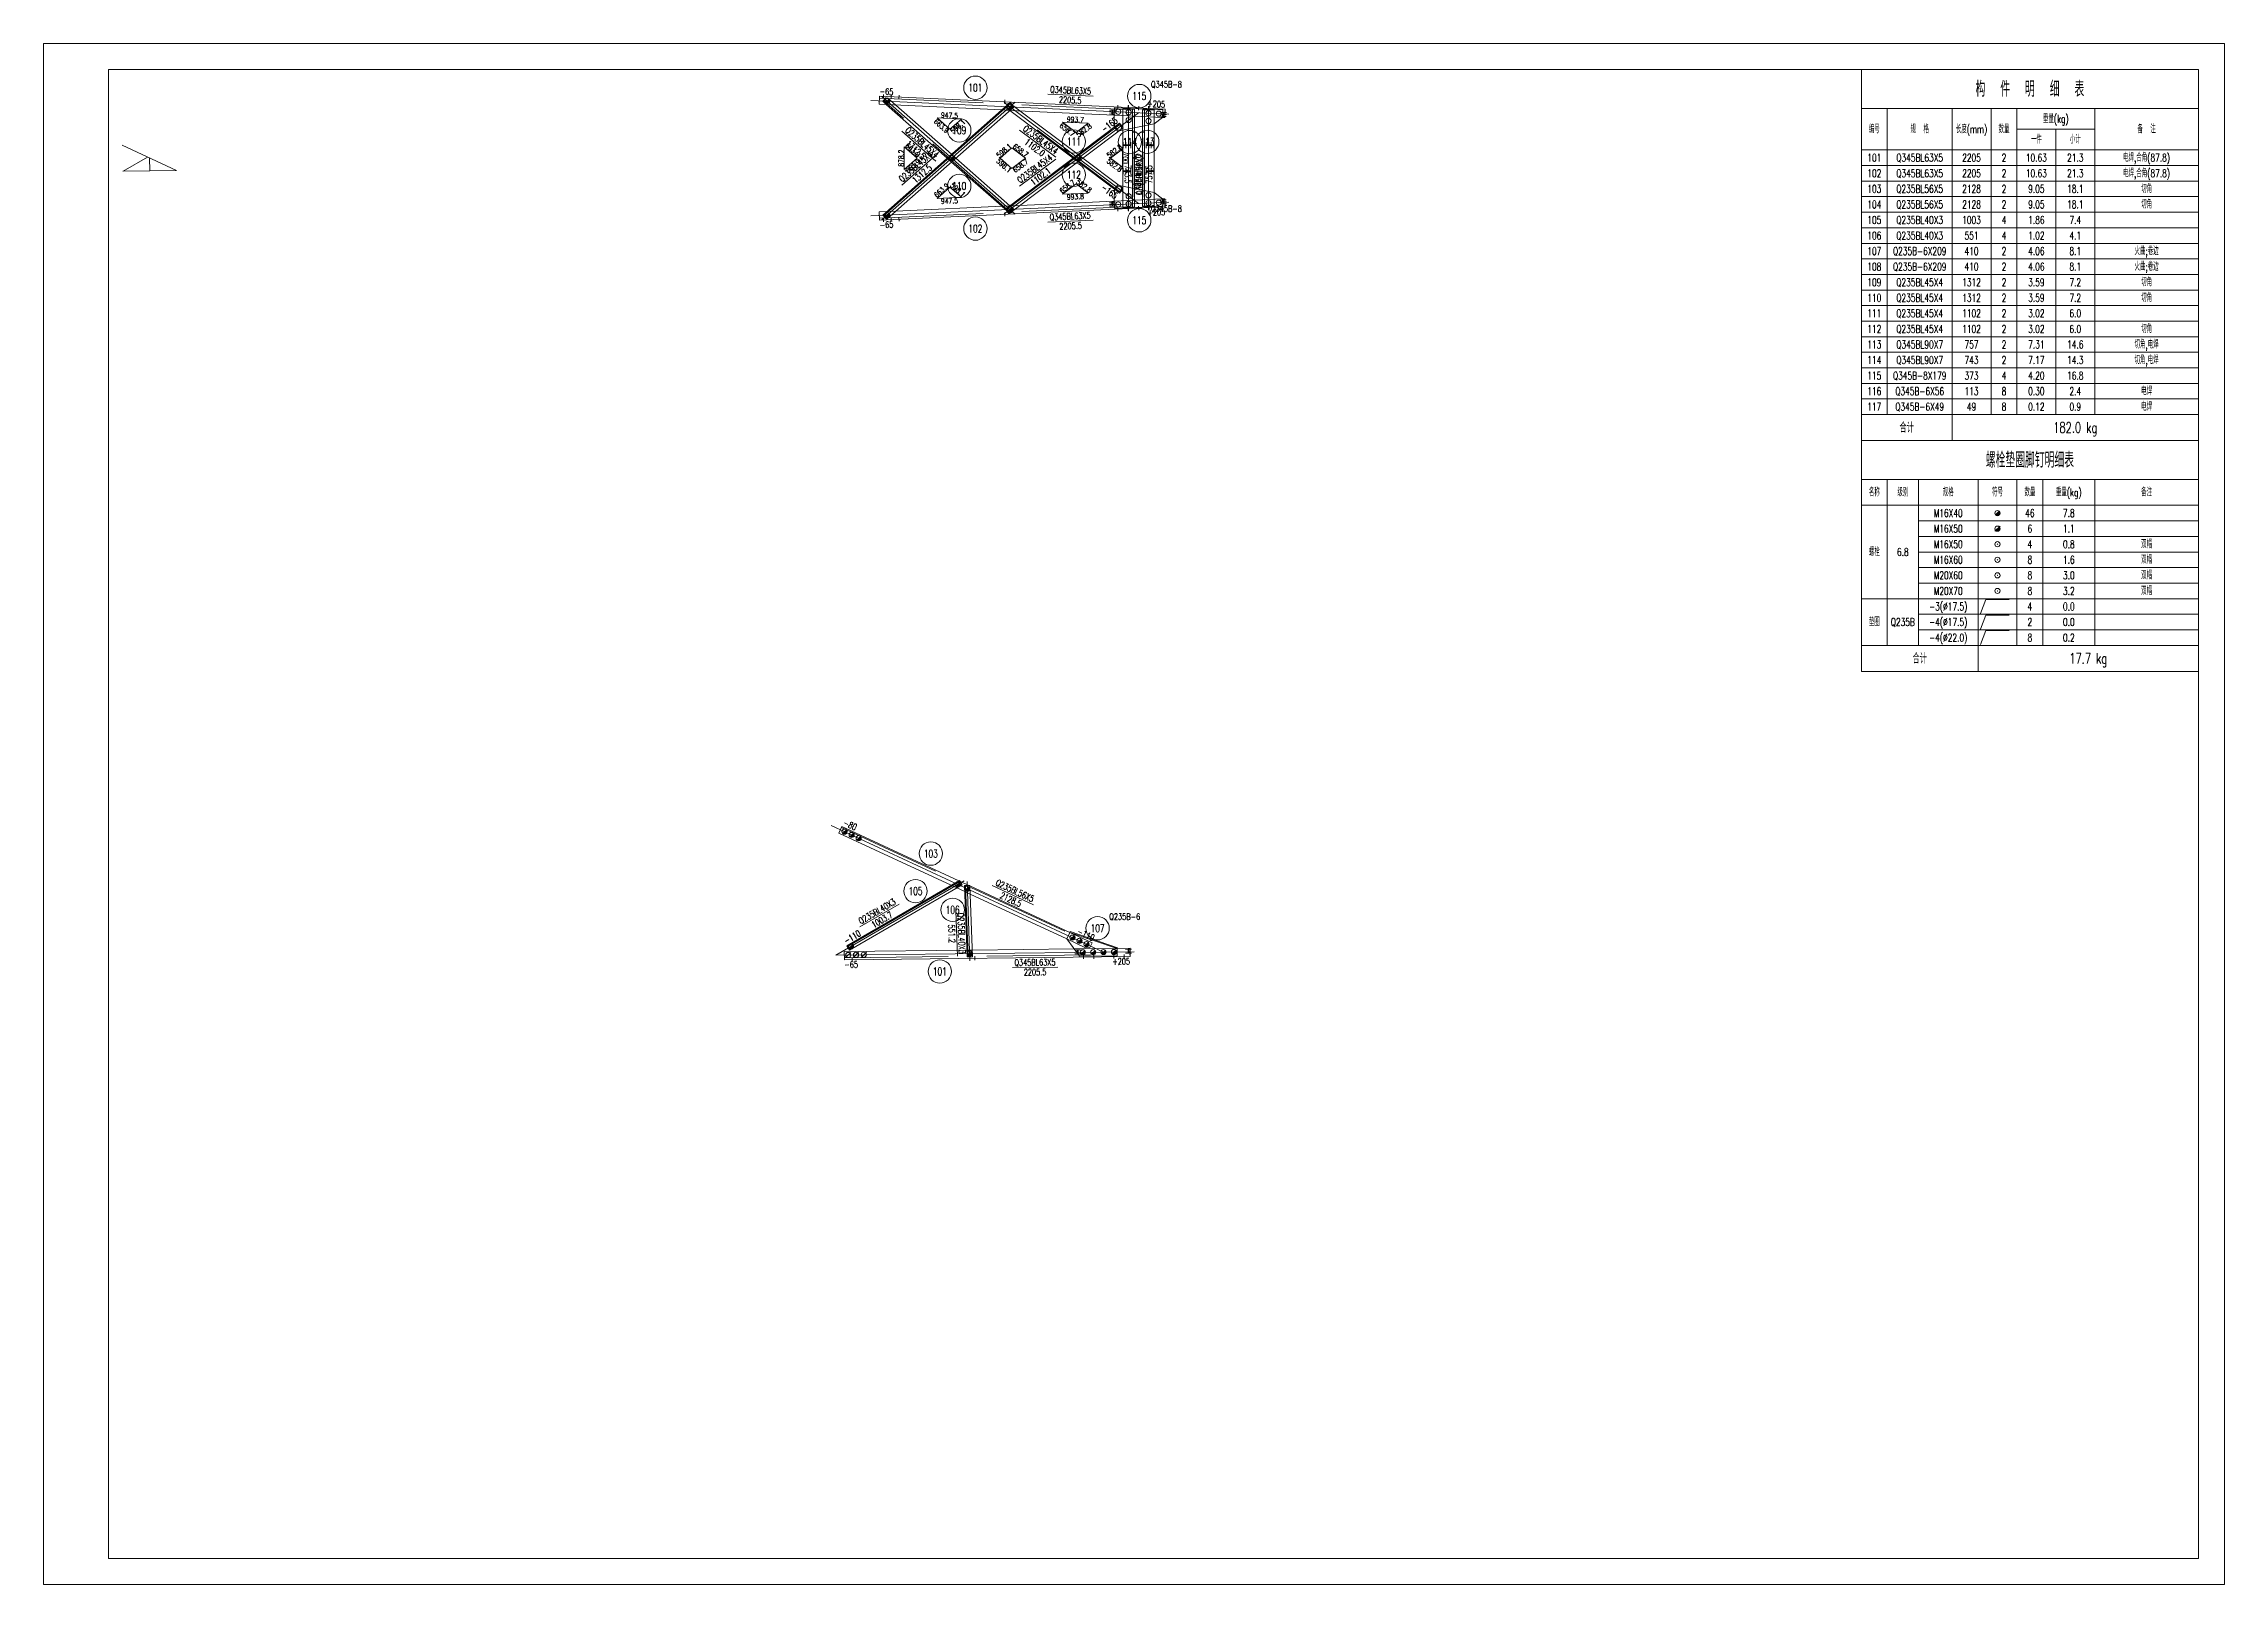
# Model space of a CAD drawing. Extents: x 0 to 841, y 0 to 594.
import ezdxf
from ezdxf.enums import TextEntityAlignment as Align

# ---------------------------------------------------------------- set-up
doc = ezdxf.new("R2010")
doc.units = 0
doc.header["$LTSCALE"] = 20
doc.header["$MEASUREMENT"] = 0
doc.linetypes.add('Dash', pattern=[2.75, 2, -0.75])
doc.linetypes.add('DashDot', pattern=[15.6, 9, -3, 0.6, -3])
doc.layers.get('0').update_dxf_attribs({"linetype": 'CONTINUOUS', "lineweight": 25})
doc.styles.get("Standard").update_dxf_attribs({"font": 'simplex', "width": 0.7, "bigfont": 'gbhzfs.shx'})

# ---------------------------------------------------------------- blocks, each defined once
blk = doc.blocks.new('M16X40S')
at = {"color": 3, "linetype": 'Continuous', "lineweight": 13}
blk.add_line((-0.707, -0.707), (0.707, 0.707), dxfattribs=at)
blk.add_circle((0, 0), 1, dxfattribs=at)
for radius in [0.9, 0.8, 0.7, 0.6, 0.5, 0.4, 0.3, 0.2, 0.1]:
    blk.add_arc((0, 0), radius, 225, 45, dxfattribs=at)
blk = doc.blocks.new('M16X50S')
at = {"color": 3, "linetype": 'Continuous', "lineweight": 13}
blk.add_line((-1, -1), (1, 1), dxfattribs=at)
blk.add_circle((0, 0), 1, dxfattribs=at)
for radius in [0.9, 0.8, 0.7, 0.6, 0.5, 0.4, 0.3, 0.2, 0.1]:
    blk.add_arc((0, 0), radius, 225, 45, dxfattribs=at)
blk = doc.blocks.new('DefaultBolt')
at = {"color": 3, "linetype": 'Continuous', "lineweight": 13}
for p, q in [((-0.1, -0.1), (0.1, 0.1)), ((0.1, -0.1), (-0.1, 0.1))]:
    blk.add_line(p, q, dxfattribs=at)
blk.add_circle((0, 0), 1, dxfattribs=at)
blk = doc.blocks.new('WasherML')
at = {"color": 3, "linetype": 'Continuous', "lineweight": 13}
for p, q in [((-6.5, -2.7), (-4.5, 2.7)), ((-4.5, 2.7), (4.5, 2.7))]:
    blk.add_line(p, q, dxfattribs=at)
blk = doc.blocks.new('M20X55S')
at = {"color": 3, "linetype": 'Continuous', "lineweight": 13}
blk.add_line((-1, -1), (1, 1), dxfattribs=at)
blk.add_circle((0, 0), 1, dxfattribs=at)

msp = doc.modelspace()

# ---------------------------------------------------------------- linework, layer by layer
at = {"color": 7, "linetype": 'Continuous', "lineweight": 18}
for p, q in [((0, 594), (841, 594)), ((0, 0), (0, 594)), ((841, 0), (841, 594)), ((25, 584), (831, 584)), ((25, 10), (25, 584)), ((831, 10), (831, 584)), ((25, 10), (831, 10)), ((0, 0), (841, 0))]:
    msp.add_line(p, q, dxfattribs=at)
at = {"color": 2, "linetype": 'DashDot', "lineweight": 0}
for p, q in [((319.05, 572.09), (433.93, 566.82)), ((374.68, 528.25), (323.23, 573.62)), ((374.68, 571.45), (323.23, 526.08)), ((422.25, 532.35), (370.42, 571.28)), ((422.25, 567.35), (370.42, 528.42)), ((418.43, 570.28), (418.43, 529.43)), ((426.08, 569.93), (426.08, 529.78)), ((319.05, 527.61), (433.93, 532.89)), ((303.67, 292.62), (408.77, 243.77)), ((354.97, 271.26), (305.53, 242.59)), ((356.12, 270.94), (357.25, 240.43)), ((305.53, 242.59), (420.52, 243.9))]:
    msp.add_line(p, q, dxfattribs=at)
at = {"color": 1, "linetype": 'Dash', "lineweight": 0}
for p, q in [((322.34, 572.99), (432.48, 567.93)), ((323.59, 571.77), (324.75, 573.08)), ((372.87, 528.85), (323.86, 572.07)), ((324.75, 573.08), (325.57, 573.03)), ((325.57, 573.03), (328.66, 570.3)), ((325.07, 570.46), (323.59, 571.77)), ((372.74, 568.27), (369.51, 568.42)), ((370.93, 569.46), (372.01, 570.9)), ((372.63, 568.18), (370.93, 569.46)), ((415.2, 536.71), (371.17, 569.78)), ((372.01, 570.9), (372.8, 570.87)), ((372.8, 570.87), (376.48, 568.1)), ((412.01, 566.86), (411.01, 566.91)), ((412.04, 567.61), (411.04, 567.66)), ((412.07, 568.36), (411.08, 568.41)), ((412.07, 568.36), (412.01, 566.86)), ((412.07, 568.36), (412.01, 566.86)), ((412.01, 566.86), (412.31, 566.85)), ((412.01, 566.86), (412.31, 566.85)), ((412.37, 568.35), (412.07, 568.36)), ((412.37, 568.35), (412.07, 568.36)), ((412.31, 566.85), (412.37, 568.35)), ((412.31, 566.85), (412.37, 568.35)), ((412.31, 566.85), (413.3, 566.8)), ((412.34, 567.6), (413.34, 567.55)), ((412.37, 568.35), (413.37, 568.3)), ((431.51, 565.57), (412.87, 566.43)), ((416.18, 560.66), (416.18, 568.78)), ((416.18, 568.78), (418.68, 568.78)), ((418.68, 568.78), (420.68, 568.68)), ((419.93, 568.71), (419.93, 530.99)), ((420.68, 568.68), (420.68, 561.56)), ((423.83, 568.43), (423.83, 562.18)), ((426.33, 568.43), (423.83, 568.43)), ((424.58, 568.43), (424.58, 531.28)), ((428.33, 568.33), (426.33, 568.43)), ((428.33, 563.08), (428.33, 568.33)), ((431.64, 565.96), (430.64, 566.01)), ((431.67, 566.71), (430.67, 566.75)), ((431.7, 567.46), (430.71, 567.5)), ((431.7, 567.46), (431.64, 565.96)), ((431.7, 567.46), (431.64, 565.96)), ((431.64, 565.96), (431.93, 565.95)), ((431.64, 565.96), (431.93, 565.95)), ((432, 567.44), (431.7, 567.46)), ((432, 567.44), (431.7, 567.46)), ((431.93, 565.95), (432, 567.44)), ((431.93, 565.95), (432, 567.44)), ((431.93, 565.95), (432.93, 565.9)), ((431.97, 566.7), (432.97, 566.65)), ((432, 567.44), (433, 567.4)), ((412.97, 561.82), (412.97, 561.82)), ((412.97, 561.82), (414.14, 560.26)), ((414.14, 560.26), (414.82, 560.39)), ((416.33, 555), (416.33, 556)), ((417.33, 555), (417.33, 556)), ((418.33, 555), (418.33, 556)), ((419.33, 555), (419.33, 556)), ((425.18, 555), (425.18, 556)), ((426.18, 555), (426.18, 556)), ((427.18, 555), (427.18, 556)), ((428.18, 555), (428.18, 556)), ((350.15, 548.35), (348.45, 549.85)), ((350.15, 551.35), (351.85, 549.85)), ((398.91, 548.44), (397.04, 549.85)), ((398.91, 551.26), (400.78, 549.85)), ((419.33, 555), (416.33, 555)), ((416.33, 555), (416.33, 554.7)), ((419.33, 555), (416.33, 555)), ((416.33, 555), (416.33, 554.7)), ((416.33, 554.7), (419.33, 554.7)), ((416.33, 554.7), (419.33, 554.7)), ((416.33, 554.7), (416.33, 553.7)), ((417.33, 554.7), (417.33, 553.7)), ((418.33, 554.7), (418.33, 553.7)), ((419.33, 554.7), (419.33, 555)), ((419.33, 554.7), (419.33, 555)), ((419.33, 554.7), (419.33, 553.7)), ((428.18, 555), (425.18, 555)), ((425.18, 555), (425.18, 554.7)), ((428.18, 555), (425.18, 555)), ((425.18, 555), (425.18, 554.7)), ((425.18, 554.7), (428.18, 554.7)), ((425.18, 554.7), (428.18, 554.7)), ((425.18, 554.7), (425.18, 553.7)), ((426.18, 554.7), (426.18, 553.7)), ((427.18, 554.7), (427.18, 553.7)), ((428.18, 554.7), (428.18, 555)), ((428.18, 554.7), (428.18, 555)), ((428.18, 554.7), (428.18, 553.7)), ((414.82, 539.31), (415.92, 538.49)), ((415.92, 538.49), (415.92, 537.67)), ((416.18, 530.93), (416.18, 539.04)), ((416.33, 545), (416.33, 546)), ((419.33, 545), (416.33, 545)), ((416.33, 545), (416.33, 544.7)), ((419.33, 545), (416.33, 545)), ((416.33, 545), (416.33, 544.7)), ((416.33, 544.7), (419.33, 544.7)), ((416.33, 544.7), (419.33, 544.7)), ((416.33, 544.7), (416.33, 543.7)), ((417.33, 545), (417.33, 546)), ((417.33, 544.7), (417.33, 543.7)), ((418.33, 545), (418.33, 546)), ((418.33, 544.7), (418.33, 543.7)), ((419.33, 545), (419.33, 546)), ((419.33, 544.7), (419.33, 545)), ((419.33, 544.7), (419.33, 545)), ((419.33, 544.7), (419.33, 543.7)), ((425.18, 545), (425.18, 546)), ((428.18, 545), (425.18, 545)), ((425.18, 545), (425.18, 544.7)), ((428.18, 545), (425.18, 545)), ((425.18, 545), (425.18, 544.7)), ((425.18, 544.7), (428.18, 544.7)), ((425.18, 544.7), (428.18, 544.7)), ((425.18, 544.7), (425.18, 543.7)), ((426.18, 545), (426.18, 546)), ((426.18, 544.7), (426.18, 543.7)), ((427.18, 545), (427.18, 546)), ((427.18, 544.7), (427.18, 543.7)), ((428.18, 545), (428.18, 546)), ((428.18, 544.7), (428.18, 545)), ((428.18, 544.7), (428.18, 545)), ((428.18, 544.7), (428.18, 543.7)), ((322.34, 526.71), (432.48, 531.77)), ((372.31, 528.81), (369.51, 531.28)), ((376.48, 531.6), (372.49, 531.42)), ((372.63, 531.52), (374.28, 530.07)), ((374.28, 530.07), (373.22, 528.87)), ((412.01, 532.84), (411.01, 532.8)), ((412.04, 532.09), (411.04, 532.05)), ((412.07, 531.34), (411.08, 531.3)), ((412.01, 532.84), (412.31, 532.86)), ((412.01, 532.84), (412.31, 532.86)), ((412.07, 531.34), (412.01, 532.84)), ((412.07, 531.34), (412.01, 532.84)), ((412.37, 531.36), (412.07, 531.34)), ((412.37, 531.36), (412.07, 531.34)), ((412.31, 532.86), (413.3, 532.9)), ((412.31, 532.86), (412.37, 531.36)), ((412.31, 532.86), (412.37, 531.36)), ((412.34, 532.11), (413.34, 532.15)), ((412.37, 531.36), (413.37, 531.4)), ((431.51, 534.13), (412.87, 533.27)), ((414.96, 536.39), (412.97, 537.89)), ((415.92, 537.67), (414.96, 536.39)), ((418.68, 530.93), (416.18, 530.93)), ((420.68, 531.03), (418.68, 530.93)), ((420.68, 538.15), (420.68, 531.03)), ((423.83, 537.52), (423.83, 531.28)), ((423.83, 531.28), (426.33, 531.28)), ((426.33, 531.28), (428.33, 531.38)), ((428.33, 531.38), (428.33, 536.63)), ((431.64, 533.74), (430.64, 533.7)), ((431.67, 532.99), (430.67, 532.95)), ((431.7, 532.25), (430.71, 532.2)), ((431.64, 533.74), (431.93, 533.76)), ((431.64, 533.74), (431.93, 533.76)), ((431.7, 532.25), (431.64, 533.74)), ((431.7, 532.25), (431.64, 533.74)), ((432, 532.26), (431.7, 532.25)), ((432, 532.26), (431.7, 532.25)), ((431.93, 533.76), (432.93, 533.8)), ((431.93, 533.76), (432, 532.26)), ((431.93, 533.76), (432, 532.26)), ((431.97, 533.01), (432.97, 533.05)), ((432, 532.26), (433, 532.3)), ((328.66, 529.4), (325.07, 529.24)), ((373.22, 528.87), (372.31, 528.81)), ((307.72, 291.84), (404.2, 246.99)), ((352.22, 268.51), (350.01, 269.54)), ((352.96, 271.25), (353.35, 271.07)), ((356.8, 269.47), (357.18, 269.29)), ((357.3, 266.15), (355.26, 267.1)), ((358.1, 244.54), (356.1, 244.52)), ((401.83, 245.45), (394.58, 248.82)), ((395.76, 251.36), (404.37, 247.35)), ((414.01, 245.18), (397.43, 244.99)), ((398.61, 244.61), (397.61, 244.6)), ((398.63, 243.11), (398.61, 244.61)), ((398.61, 244.61), (398.91, 244.61)), ((398.63, 243.11), (398.61, 244.61)), ((398.61, 244.61), (398.91, 244.61)), ((398.91, 244.61), (399.91, 244.63)), ((398.91, 244.61), (398.93, 243.11)), ((398.91, 244.61), (398.93, 243.11)), ((403.51, 245.5), (401.83, 245.45)), ((404.37, 247.35), (403.51, 245.5)), ((418.26, 244.84), (417.26, 244.82)), ((418.28, 243.34), (418.26, 244.84)), ((418.26, 244.84), (418.56, 244.84)), ((418.28, 243.34), (418.26, 244.84)), ((418.26, 244.84), (418.56, 244.84)), ((418.56, 244.84), (419.56, 244.85)), ((418.56, 244.84), (418.58, 243.34)), ((418.56, 244.84), (418.58, 243.34)), ((308.79, 241.58), (419.03, 242.83)), ((398.63, 243.11), (397.63, 243.1)), ((398.93, 243.11), (398.63, 243.11)), ((398.93, 243.11), (398.63, 243.11)), ((398.93, 243.11), (399.93, 243.13)), ((418.28, 243.34), (417.28, 243.32)), ((418.58, 243.34), (418.28, 243.34)), ((418.58, 243.34), (418.28, 243.34)), ((418.58, 243.34), (419.58, 243.35))]:
    msp.add_line(p, q, dxfattribs=at)
at = {"color": 7, "linetype": 'Continuous', "lineweight": 13}
for p, q in [((387.23, 574.52), (404.71, 573.71)), ((344.08, 548.71), (330.95, 560.28)), ((390.35, 550.18), (376.36, 560.69)), ((344.08, 551), (330.95, 539.42)), ((390.35, 549.52), (376.36, 539.01)), ((420.08, 552.41), (420.08, 534.91)), ((424.43, 552.29), (424.43, 534.79)), ((387.23, 525.19), (404.71, 525.99)), ((365.86, 269.39), (381.73, 262.02)), ((329.93, 262.23), (314.8, 253.45)), ((351.78, 259.67), (352.43, 242.18)), ((373.59, 237.81), (391.09, 238.01))]:
    msp.add_line(p, q, dxfattribs=at)
at = {"color": 7, "linetype": 'Continuous', "lineweight": 0}
for p, q in [((373.06, 571.02), (323.86, 527.63)), ((415.21, 563), (371.17, 529.92)), ((30.27, 554.86), (51.27, 545.05)), ((40.04, 550.29), (30.62, 544.85)), ((40.77, 549.95), (40.94, 544.95)), ((30.62, 544.85), (51.27, 545.05)), ((353.37, 271.03), (309.98, 245.87)), ((355.57, 269.42), (356.6, 241.91))]:
    msp.add_line(p, q, dxfattribs=at)
at = {"color": 1, "linetype": 'Continuous', "lineweight": 0}
for p, q in [((354.01, 564.94), (344.55, 565.37)), ((344.55, 565.37), (349.53, 560.98)), ((349.53, 560.98), (354.01, 564.94)), ((402.8, 563.29), (392.87, 563.75)), ((392.87, 563.75), (398.14, 559.79)), ((398.14, 559.79), (402.8, 563.29)), ((336.91, 549.85), (331.93, 554.24)), ((331.93, 554.24), (331.93, 545.46)), ((331.93, 545.46), (336.91, 549.85)), ((373.4, 553.81), (368.91, 549.85)), ((368.91, 549.85), (373.4, 545.9)), ((378.66, 549.85), (373.4, 553.81)), ((373.4, 545.9), (378.66, 549.85)), ((416.04, 553.35), (411.38, 549.85)), ((411.38, 549.85), (416.04, 546.35)), ((416.04, 546.35), (416.04, 553.35)), ((349.53, 538.72), (344.55, 534.33)), ((354.01, 534.77), (349.53, 538.72)), ((398.14, 539.91), (392.87, 535.95)), ((402.8, 536.41), (398.14, 539.91)), ((344.55, 534.33), (354.01, 534.77)), ((392.87, 535.95), (402.8, 536.41))]:
    msp.add_line(p, q, dxfattribs=at)
at = {"color": 3, "linetype": 'Continuous', "lineweight": 13}
for points in [[(701, 584), (701, 569), (831, 569), (831, 584)], [(701, 569), (701, 553), (711, 553), (711, 569)], [(711, 569), (711, 553), (736, 553), (736, 569)], [(736, 569), (736, 553), (751, 553), (751, 569)], [(751, 569), (751, 553), (761, 553), (761, 569)], [(761, 569), (761, 561), (791, 561), (791, 569)], [(791, 569), (791, 553), (831, 553), (831, 569)], [(761, 561), (761, 553), (776, 553), (776, 561)], [(776, 561), (776, 553), (791, 553), (791, 561)], [(701, 553), (701, 547), (711, 547), (711, 553)], [(701, 547), (701, 541), (711, 541), (711, 547)], [(711, 553), (711, 547), (736, 547), (736, 553)], [(711, 547), (711, 541), (736, 541), (736, 547)], [(736, 553), (736, 547), (751, 547), (751, 553)], [(736, 547), (736, 541), (751, 541), (751, 547)], [(751, 553), (751, 547), (761, 547), (761, 553)], [(751, 547), (751, 541), (761, 541), (761, 547)], [(761, 553), (761, 547), (776, 547), (776, 553)], [(761, 547), (761, 541), (776, 541), (776, 547)], [(776, 553), (776, 547), (791, 547), (791, 553)], [(776, 547), (776, 541), (791, 541), (791, 547)], [(791, 553), (791, 547), (831, 547), (831, 553)], [(791, 547), (791, 541), (831, 541), (831, 547)], [(701, 541), (701, 535), (711, 535), (711, 541)], [(711, 541), (711, 535), (736, 535), (736, 541)], [(736, 541), (736, 535), (751, 535), (751, 541)], [(751, 541), (751, 535), (761, 535), (761, 541)], [(761, 541), (761, 535), (776, 535), (776, 541)], [(776, 541), (776, 535), (791, 535), (791, 541)], [(791, 541), (791, 535), (831, 535), (831, 541)], [(701, 535), (701, 529), (711, 529), (711, 535)], [(711, 535), (711, 529), (736, 529), (736, 535)], [(736, 535), (736, 529), (751, 529), (751, 535)], [(751, 535), (751, 529), (761, 529), (761, 535)], [(761, 535), (761, 529), (776, 529), (776, 535)], [(776, 535), (776, 529), (791, 529), (791, 535)], [(791, 535), (791, 529), (831, 529), (831, 535)], [(701, 529), (701, 523), (711, 523), (711, 529)], [(701, 523), (701, 517), (711, 517), (711, 523)], [(711, 529), (711, 523), (736, 523), (736, 529)], [(711, 523), (711, 517), (736, 517), (736, 523)], [(736, 529), (736, 523), (751, 523), (751, 529)], [(736, 523), (736, 517), (751, 517), (751, 523)], [(751, 529), (751, 523), (761, 523), (761, 529)], [(751, 523), (751, 517), (761, 517), (761, 523)], [(761, 529), (761, 523), (776, 523), (776, 529)], [(761, 523), (761, 517), (776, 517), (776, 523)], [(776, 529), (776, 523), (791, 523), (791, 529)], [(776, 523), (776, 517), (791, 517), (791, 523)], [(791, 529), (791, 523), (831, 523), (831, 529)], [(791, 523), (791, 517), (831, 517), (831, 523)], [(701, 517), (701, 511), (711, 511), (711, 517)], [(711, 517), (711, 511), (736, 511), (736, 517)], [(736, 517), (736, 511), (751, 511), (751, 517)], [(751, 517), (751, 511), (761, 511), (761, 517)], [(761, 517), (761, 511), (776, 511), (776, 517)], [(776, 517), (776, 511), (791, 511), (791, 517)], [(791, 517), (791, 511), (831, 511), (831, 517)], [(701, 511), (701, 505), (711, 505), (711, 511)], [(701, 505), (701, 499), (711, 499), (711, 505)], [(711, 511), (711, 505), (736, 505), (736, 511)], [(711, 505), (711, 499), (736, 499), (736, 505)], [(736, 511), (736, 505), (751, 505), (751, 511)], [(736, 505), (736, 499), (751, 499), (751, 505)], [(751, 511), (751, 505), (761, 505), (761, 511)], [(751, 505), (751, 499), (761, 499), (761, 505)], [(761, 511), (761, 505), (776, 505), (776, 511)], [(761, 505), (761, 499), (776, 499), (776, 505)], [(776, 511), (776, 505), (791, 505), (791, 511)], [(776, 505), (776, 499), (791, 499), (791, 505)], [(791, 511), (791, 505), (831, 505), (831, 511)], [(791, 505), (791, 499), (831, 499), (831, 505)], [(701, 499), (701, 493), (711, 493), (711, 499)], [(711, 499), (711, 493), (736, 493), (736, 499)], [(736, 499), (736, 493), (751, 493), (751, 499)], [(751, 499), (751, 493), (761, 493), (761, 499)], [(761, 499), (761, 493), (776, 493), (776, 499)], [(776, 499), (776, 493), (791, 493), (791, 499)], [(791, 499), (791, 493), (831, 493), (831, 499)], [(701, 493), (701, 487), (711, 487), (711, 493)], [(711, 493), (711, 487), (736, 487), (736, 493)], [(736, 493), (736, 487), (751, 487), (751, 493)], [(751, 493), (751, 487), (761, 487), (761, 493)], [(761, 493), (761, 487), (776, 487), (776, 493)], [(776, 493), (776, 487), (791, 487), (791, 493)], [(791, 493), (791, 487), (831, 487), (831, 493)], [(701, 487), (701, 481), (711, 481), (711, 487)], [(701, 481), (701, 475), (711, 475), (711, 481)], [(711, 487), (711, 481), (736, 481), (736, 487)], [(711, 481), (711, 475), (736, 475), (736, 481)], [(736, 487), (736, 481), (751, 481), (751, 487)], [(736, 481), (736, 475), (751, 475), (751, 481)], [(751, 487), (751, 481), (761, 481), (761, 487)], [(751, 481), (751, 475), (761, 475), (761, 481)], [(761, 487), (761, 481), (776, 481), (776, 487)], [(761, 481), (761, 475), (776, 475), (776, 481)], [(776, 487), (776, 481), (791, 481), (791, 487)], [(776, 481), (776, 475), (791, 475), (791, 481)], [(791, 487), (791, 481), (831, 481), (831, 487)], [(791, 481), (791, 475), (831, 475), (831, 481)], [(701, 475), (701, 469), (711, 469), (711, 475)], [(711, 475), (711, 469), (736, 469), (736, 475)], [(736, 475), (736, 469), (751, 469), (751, 475)], [(751, 475), (751, 469), (761, 469), (761, 475)], [(761, 475), (761, 469), (776, 469), (776, 475)], [(776, 475), (776, 469), (791, 469), (791, 475)], [(791, 475), (791, 469), (831, 469), (831, 475)], [(701, 469), (701, 463), (711, 463), (711, 469)], [(701, 463), (701, 457), (711, 457), (711, 463)], [(711, 469), (711, 463), (736, 463), (736, 469)], [(711, 463), (711, 457), (736, 457), (736, 463)], [(736, 469), (736, 463), (751, 463), (751, 469)], [(736, 463), (736, 457), (751, 457), (751, 463)], [(751, 469), (751, 463), (761, 463), (761, 469)], [(751, 463), (751, 457), (761, 457), (761, 463)], [(761, 469), (761, 463), (776, 463), (776, 469)], [(761, 463), (761, 457), (776, 457), (776, 463)], [(776, 469), (776, 463), (791, 463), (791, 469)], [(776, 463), (776, 457), (791, 457), (791, 463)], [(791, 469), (791, 463), (831, 463), (831, 469)], [(791, 463), (791, 457), (831, 457), (831, 463)], [(701, 457), (701, 451), (711, 451), (711, 457)], [(711, 457), (711, 451), (736, 451), (736, 457)], [(736, 457), (736, 451), (751, 451), (751, 457)], [(751, 457), (751, 451), (761, 451), (761, 457)], [(761, 457), (761, 451), (776, 451), (776, 457)], [(776, 457), (776, 451), (791, 451), (791, 457)], [(791, 457), (791, 451), (831, 451), (831, 457)], [(701, 451), (701, 441), (736, 441), (736, 451)], [(736, 451), (736, 441), (831, 441), (831, 451)], [(701, 441), (701, 426), (831, 426), (831, 441)], [(701, 426), (701, 416), (711, 416), (711, 426)], [(711, 426), (711, 416), (723, 416), (723, 426)], [(723, 426), (723, 416), (746, 416), (746, 426)], [(746, 426), (746, 416), (761, 416), (761, 426)], [(761, 426), (761, 416), (771, 416), (771, 426)], [(771, 426), (771, 416), (791, 416), (791, 426)], [(791, 426), (791, 416), (831, 416), (831, 426)], [(701, 416), (701, 380), (711, 380), (711, 416)], [(711, 416), (711, 380), (723, 380), (723, 416)], [(723, 416), (723, 410), (746, 410), (746, 416)], [(746, 416), (746, 410), (761, 410), (761, 416)], [(761, 416), (761, 410), (771, 410), (771, 416)], [(771, 416), (771, 410), (791, 410), (791, 416)], [(791, 416), (791, 410), (831, 410), (831, 416)], [(723, 410), (723, 404), (746, 404), (746, 410)], [(723, 404), (723, 398), (746, 398), (746, 404)], [(746, 410), (746, 404), (761, 404), (761, 410)], [(746, 404), (746, 398), (761, 398), (761, 404)], [(761, 410), (761, 404), (771, 404), (771, 410)], [(761, 404), (761, 398), (771, 398), (771, 404)], [(771, 410), (771, 404), (791, 404), (791, 410)], [(771, 404), (771, 398), (791, 398), (791, 404)], [(791, 410), (791, 404), (831, 404), (831, 410)], [(791, 404), (791, 398), (831, 398), (831, 404)], [(723, 398), (723, 392), (746, 392), (746, 398)], [(746, 398), (746, 392), (761, 392), (761, 398)], [(761, 398), (761, 392), (771, 392), (771, 398)], [(771, 398), (771, 392), (791, 392), (791, 398)], [(791, 398), (791, 392), (831, 392), (831, 398)], [(723, 392), (723, 386), (746, 386), (746, 392)], [(746, 392), (746, 386), (761, 386), (761, 392)], [(761, 392), (761, 386), (771, 386), (771, 392)], [(771, 392), (771, 386), (791, 386), (791, 392)], [(791, 392), (791, 386), (831, 386), (831, 392)], [(701, 380), (701, 362), (711, 362), (711, 380)], [(711, 380), (711, 362), (723, 362), (723, 380)], [(723, 386), (723, 380), (746, 380), (746, 386)], [(723, 380), (723, 374), (746, 374), (746, 380)], [(746, 386), (746, 380), (761, 380), (761, 386)], [(746, 380), (746, 374), (761, 374), (761, 380)], [(761, 386), (761, 380), (771, 380), (771, 386)], [(761, 380), (761, 374), (771, 374), (771, 380)], [(771, 386), (771, 380), (791, 380), (791, 386)], [(771, 380), (771, 374), (791, 374), (791, 380)], [(791, 386), (791, 380), (831, 380), (831, 386)], [(791, 380), (791, 374), (831, 374), (831, 380)], [(723, 374), (723, 368), (746, 368), (746, 374)], [(746, 374), (746, 368), (761, 368), (761, 374)], [(761, 374), (761, 368), (771, 368), (771, 374)], [(771, 374), (771, 368), (791, 368), (791, 374)], [(791, 374), (791, 368), (831, 368), (831, 374)], [(701, 362), (701, 352), (746, 352), (746, 362)], [(723, 368), (723, 362), (746, 362), (746, 368)], [(746, 368), (746, 362), (761, 362), (761, 368)], [(746, 362), (746, 352), (831, 352), (831, 362)], [(761, 368), (761, 362), (771, 362), (771, 368)], [(771, 368), (771, 362), (791, 362), (791, 368)], [(791, 368), (791, 362), (831, 362), (831, 368)]]:
    msp.add_lwpolyline(points, close=True, dxfattribs=at)
at = {"color": 7, "linetype": 'Continuous', "lineweight": 0}
for points in [[(322.23, 570.6), (322.38, 573.74)], [(322.38, 573.74), (432.51, 568.68)], [(369.51, 568.42), (322.23, 570.6)], [(372.79, 571.32), (323.59, 527.93)], [(348.45, 549.85), (325.07, 570.46)], [(325.31, 526.44), (374.28, 569.63)], [(328.66, 570.3), (350.15, 551.35)], [(397.04, 549.85), (372.63, 568.18)], [(412.87, 566.43), (372.74, 568.27)], [(374.28, 569.63), (372.79, 571.32)], [(376.48, 568.1), (398.91, 551.26)], [(413, 569.28), (412.87, 566.43)], [(412.87, 566.43), (412.97, 561.82)], [(431.64, 568.42), (413, 569.28)], [(428.33, 563.08), (431.51, 565.57)], [(431.51, 565.57), (431.64, 568.42)], [(432.37, 565.54), (431.51, 565.57)], [(432.51, 568.68), (432.37, 565.54)], [(414.97, 563.32), (370.93, 530.24)], [(372.28, 528.44), (416.32, 561.52)], [(414.82, 560.39), (428.33, 563.08)], [(416.32, 561.52), (414.97, 563.32)], [(416.18, 539.04), (416.18, 560.66)], [(420.68, 561.56), (420.68, 538.15)], [(423.83, 562.18), (423.83, 537.52)], [(428.33, 536.63), (428.33, 563.08)], [(369.51, 531.28), (350.15, 548.35)], [(351.85, 549.85), (372.63, 531.52)], [(412.97, 537.89), (398.91, 548.44)], [(400.78, 549.85), (414.82, 539.31)], [(414.14, 539.45), (412.97, 537.89)], [(428.33, 536.63), (414.14, 539.45)], [(322.38, 525.96), (432.51, 531.02)], [(372.49, 531.42), (328.66, 529.4)], [(370.93, 530.24), (372.28, 528.44)], [(412.87, 533.27), (376.48, 531.6)], [(412.97, 537.89), (412.87, 533.27)], [(412.87, 533.27), (413, 530.43)], [(413, 530.43), (431.64, 531.28)], [(431.51, 534.13), (428.33, 536.63)], [(432.37, 534.17), (431.51, 534.13)], [(431.64, 531.28), (431.51, 534.13)], [(432.51, 531.02), (432.37, 534.17)], [(325.07, 529.24), (322.23, 529.11)], [(322.23, 529.11), (322.38, 525.96)], [(323.59, 527.93), (324.92, 526.43)], [(324.92, 526.43), (325.31, 526.44)], [(306.71, 289.67), (307.89, 292.21)], [(350.01, 269.54), (306.71, 289.67)], [(307.89, 292.21), (352.96, 271.25)], [(353.17, 271.37), (309.78, 246.21)], [(310.79, 244.48), (354.18, 269.64)], [(354.18, 269.64), (353.17, 271.37)], [(353.35, 271.07), (356.8, 269.47)], [(357.17, 269.48), (355.17, 269.41)], [(355.17, 269.41), (356.2, 241.89)], [(358.19, 241.97), (357.17, 269.48)], [(357.18, 269.29), (395.76, 251.36)], [(355.26, 267.1), (352.22, 268.51)], [(394.58, 248.82), (357.3, 266.15)], [(356.1, 244.52), (308.76, 243.98)], [(308.76, 243.98), (308.8, 240.83)], [(309.78, 246.21), (310.79, 244.48)], [(397.43, 244.99), (358.1, 244.54)], [(395.76, 251.36), (394.58, 248.82)], [(394.58, 248.82), (399.54, 242.16)], [(395.86, 251.64), (395.76, 251.36)], [(414.01, 245.18), (395.76, 251.36)], [(395.76, 251.36), (414.01, 245.18)], [(414.1, 245.46), (395.86, 251.64)], [(414.01, 245.18), (414.1, 245.46)], [(419, 245.23), (414.01, 245.18)], [(414.04, 242.33), (414.01, 245.18)], [(419.04, 242.08), (419, 245.23)], [(308.8, 240.83), (419.04, 242.08)], [(356.2, 241.89), (358.19, 241.97)], [(399.54, 242.16), (414.04, 242.33)]]:
    msp.add_lwpolyline(points, dxfattribs=at)
at = {"color": 3, "linetype": 'Continuous', "lineweight": 20}
for points in [[(323.91, 574.42), (323.84, 572.92)], [(326.91, 574.28), (326.84, 572.79)], [(329.9, 574.15), (329.83, 572.65)], [(370.74, 572.27), (370.67, 570.77)], [(414.31, 570.27), (414.25, 568.77)], [(418.31, 570.09), (418.24, 568.59)], [(422.31, 569.9), (422.24, 568.4)], [(426.3, 569.72), (426.23, 568.22)], [(421.43, 559.85), (419.93, 559.85)], [(423.08, 559.85), (424.58, 559.85)], [(421.43, 549.85), (419.93, 549.85)], [(423.08, 549.85), (424.58, 549.85)], [(421.43, 539.85), (419.93, 539.85)], [(423.08, 539.85), (424.58, 539.85)], [(414.31, 529.43), (414.25, 530.93)], [(418.31, 529.62), (418.24, 531.12)], [(422.31, 529.8), (422.24, 531.3)], [(426.3, 529.99), (426.23, 531.48)], [(323.91, 525.28), (323.84, 526.78)], [(326.91, 525.42), (326.84, 526.92)], [(329.9, 525.56), (329.83, 527.05)], [(370.74, 527.43), (370.67, 528.93)], [(311.81, 240.11), (311.79, 241.61)], [(359.18, 240.65), (359.16, 242.15)], [(401.03, 241.13), (401.02, 242.63)], [(405.03, 241.17), (405.02, 242.67)], [(412.69, 241.26), (412.67, 242.76)], [(416.69, 241.31), (416.67, 242.81)]]:
    msp.add_lwpolyline(points, dxfattribs=at)
at = {"color": 7, "linetype": 'Continuous', "lineweight": 13}
for centre in [(359.32, 577), (422.55, 573.79), (353.12, 560.57), (397.31, 556.25), (418.88, 556.04), (425.63, 556.16), (397.31, 543.45), (353.12, 539.13), (422.55, 525.91), (359.32, 522.7), (342.14, 281.74), (336.23, 267.27), (350.57, 260.05), (406.47, 252.96), (345.6, 236.3)]:
    msp.add_circle(centre, 4.5, dxfattribs=at)
at = {"color": 3, "linetype": 'Continuous', "lineweight": 13}
for centre in [(30.27, 554.86), (40.04, 550.29), (40.77, 549.95), (30.62, 544.85), (30.62, 544.85), (40.94, 544.95), (51.27, 545.05), (51.27, 545.05)]:
    msp.add_circle(centre, 0.01, dxfattribs=at)

# ---------------------------------------------------------------- block references
for name, p in [('M16X40S', (325.29, 571.81)), ('M16X50S', (372.62, 569.63)), ('DefaultBolt', (414.43, 567.71)), ('DefaultBolt', (418.43, 567.53)), ('DefaultBolt', (418.43, 564.53)), ('DefaultBolt', (426.08, 567.18)), ('DefaultBolt', (426.08, 564.18)), ('DefaultBolt', (430.07, 566.99)), ('DefaultBolt', (414.66, 561.65)), ('M16X40S', (350.19, 549.85)), ('M16X50S', (398.95, 549.85)), ('DefaultBolt', (414.66, 538.06)), ('M16X50S', (372.62, 530.07)), ('DefaultBolt', (414.43, 531.99)), ('DefaultBolt', (418.43, 535.18)), ('DefaultBolt', (418.43, 532.18)), ('DefaultBolt', (426.08, 535.53)), ('DefaultBolt', (426.08, 532.53)), ('DefaultBolt', (430.07, 532.71)), ('M16X40S', (325.29, 527.9)), ('M16X40S', (753.5, 413)), ('M16X50S', (753.5, 407)), ('DefaultBolt', (753.5, 401)), ('DefaultBolt', (753.5, 395)), ('DefaultBolt', (753.5, 389)), ('WasherML', (753.5, 377)), ('DefaultBolt', (753.5, 383)), ('WasherML', (753.5, 371)), ('WasherML', (753.5, 365)), ('M16X40S', (308.88, 290.2)), ('M16X40S', (311.6, 288.93)), ('M16X40S', (314.32, 287.67)), ('M16X40S', (352.59, 269.88)), ('M16X40S', (356.22, 268.19)), ('M16X40S', (311.37, 245.97)), ('M16X40S', (357.15, 243.18)), ('M16X40S', (396.76, 249.35)), ('M16X40S', (399.48, 248.09)), ('M16X40S', (400.77, 243.68)), ('M16X40S', (402.2, 246.82)), ('M16X40S', (404.77, 243.72)), ('M16X40S', (408.77, 243.77)), ('M16X40S', (412.77, 243.81)), ('M20X55S', (310.28, 242.64)), ('M20X55S', (313.28, 242.68)), ('M20X55S', (316.28, 242.71))]:
    msp.add_blockref(name, p, dxfattribs=at)

# ---------------------------------------------------------------- texts
at = {"color": 7, "linetype": 'Continuous', "lineweight": 13, "width": 0.7}
for s, rotation, p in [('-65', 357.36972, (325.08, 575.49)), ('Q345BL63X5', 357.36972, (396.06, 575.99)), ('2205.5', 357.36972, (395.89, 572.24)), ('+205', 357.36972, (429.1, 570.72)), ('-165', 36.90966, (411.04, 562.71)), ('Q235BL45X4', 318.59223, (338.75, 555.9)), ('1312.5', 318.59223, (336.27, 553.09)), ('Q235BL45X4', 323.09034, (384.48, 556.94)), ('1102.0', 323.09034, (382.23, 553.94)), ('Q235BL45X4', 41.40777, (336.27, 546.61)), ('1312.5', 41.40777, (338.75, 543.8)), ('Q235BL45X4', 36.90966, (382.23, 545.76)), ('743.5', 270, (418.2, 543.66)), ('Q345BL90X7', 270, (421.95, 543.66)), ('Q345BL90X7', 90, (422.55, 543.54)), ('757.5', 90, (426.3, 543.54)), ('1102.1', 36.90966, (384.48, 542.77)), ('-165', 323.09034, (411.04, 536.99)), ('+205', 2.63028, (429.1, 528.99)), ('-65', 2.63028, (325.08, 524.21)), ('Q345BL63X5', 2.63028, (395.89, 527.46)), ('2205.5', 2.63028, (396.06, 523.72)), ('-80', 335.06893, (311.06, 292.8)), ('Q235BL56X5', 335.06893, (374.58, 267.41)), ('Q235BL40X3', 30.10846, (321.42, 259.47)), ('2128.5', 335.06893, (373, 264.01)), ('1003.7', 30.10846, (323.31, 256.22)), ('551.2', 272.12579, (350.23, 250.85)), ('Q235BL40X3', 272.12579, (353.98, 250.99)), ('-110', 30.10846, (311.87, 249.59)), ('-110', 335.06893, (401.99, 250.53)), ('-65', 0.65406, (311.44, 238.98)), ('Q345BL63X5', 0.65406, (382.31, 239.79)), ('2205.5', 0.65406, (382.36, 236.04)), ('+205', 0.65406, (415.56, 240.17))]:
    msp.add_text(s, height=2.5, rotation=rotation, dxfattribs=at).set_placement(p, align=Align.MIDDLE_CENTER)
for s, p in [('101', (359.32, 577)), ('115', (422.55, 573.79)), ('109', (353.12, 560.57)), ('111', (397.31, 556.25)), ('114', (418.88, 556.04)), ('113', (425.63, 556.16)), ('110', (353.12, 539.13)), ('112', (397.31, 543.45)), ('102', (359.32, 522.7)), ('115', (422.55, 525.91)), ('103', (342.14, 281.74)), ('105', (336.23, 267.27)), ('106', (350.57, 260.05)), ('107', (406.47, 252.96)), ('101', (345.6, 236.3))]:
    msp.add_text(s, height=3, dxfattribs=at).set_placement(p, align=Align.MIDDLE_CENTER)
for s, p in [('Q345B-8', (427.05, 578.29)), ('Q345B-8', (427.05, 530.41)), ('Q235B-6', (410.97, 257.46))]:
    msp.add_text(s, height=2.4, dxfattribs=at).set_placement(p, align=Align.MIDDLE_LEFT)
at = {"color": 3, "linetype": 'Continuous', "lineweight": 13, "width": 0.7}
for s, height, p in [('构  件  明  细  表', 6, (766, 576.5)), ('重量(kg)', 3, (776, 565)), ('编号', 3, (706, 561)), ('规  格', 3, (723.5, 561)), ('长度(mm)', 3, (743.5, 561)), ('数量', 3, (756, 561)), ('一件', 3, (768.5, 557)), ('小计', 3, (783.5, 557)), ('备  注', 3, (811, 561)), ('101', 3, (706, 550)), ('Q345BL63X5', 3, (723.5, 550)), ('2205', 3, (743.5, 550)), ('2', 3, (756, 550)), ('10.63', 3, (768.5, 550)), ('21.3', 3, (783.5, 550)), ('电焊,合角(87.8)', 3, (811, 550)), ('102', 3, (706, 544)), ('103', 3, (706, 538)), ('Q345BL63X5', 3, (723.5, 544)), ('Q235BL56X5', 3, (723.5, 538)), ('2205', 3, (743.5, 544)), ('2128', 3, (743.5, 538)), ('2', 3, (756, 544)), ('2', 3, (756, 538)), ('10.63', 3, (768.5, 544)), ('9.05', 3, (768.5, 538)), ('21.3', 3, (783.5, 544)), ('18.1', 3, (783.5, 538)), ('电焊,合角(87.8)', 3, (811, 544)), ('切角', 3, (811, 538)), ('104', 3, (706, 532)), ('Q235BL56X5', 3, (723.5, 532)), ('2128', 3, (743.5, 532)), ('2', 3, (756, 532)), ('9.05', 3, (768.5, 532)), ('18.1', 3, (783.5, 532)), ('切角', 3, (811, 532)), ('105', 3, (706, 526)), ('106', 3, (706, 520)), ('Q235BL40X3', 3, (723.5, 526)), ('Q235BL40X3', 3, (723.5, 520)), ('1003', 3, (743.5, 526)), ('551', 3, (743.5, 520)), ('4', 3, (756, 526)), ('4', 3, (756, 520)), ('1.86', 3, (768.5, 526)), ('1.02', 3, (768.5, 520)), ('7.4', 3, (783.5, 526)), ('4.1', 3, (783.5, 520)), ('107', 3, (706, 514)), ('Q235B-6X209', 3, (723.5, 514)), ('410', 3, (743.5, 514)), ('2', 3, (756, 514)), ('4.06', 3, (768.5, 514)), ('8.1', 3, (783.5, 514)), ('火曲;卷边', 3, (811, 514)), ('108', 3, (706, 508)), ('Q235B-6X209', 3, (723.5, 508)), ('410', 3, (743.5, 508)), ('2', 3, (756, 508)), ('4.06', 3, (768.5, 508)), ('8.1', 3, (783.5, 508)), ('火曲;卷边', 3, (811, 508)), ('109', 3, (706, 502)), ('110', 3, (706, 496)), ('Q235BL45X4', 3, (723.5, 502)), ('Q235BL45X4', 3, (723.5, 496)), ('1312', 3, (743.5, 502)), ('1312', 3, (743.5, 496)), ('2', 3, (756, 502)), ('2', 3, (756, 496)), ('3.59', 3, (768.5, 502)), ('3.59', 3, (768.5, 496)), ('7.2', 3, (783.5, 502)), ('7.2', 3, (783.5, 496)), ('切角', 3, (811, 502)), ('切角', 3, (811, 496)), ('111', 3, (706, 490)), ('Q235BL45X4', 3, (723.5, 490)), ('1102', 3, (743.5, 490)), ('2', 3, (756, 490)), ('3.02', 3, (768.5, 490)), ('6.0', 3, (783.5, 490)), ('112', 3, (706, 484)), ('113', 3, (706, 478)), ('Q235BL45X4', 3, (723.5, 484)), ('Q345BL90X7', 3, (723.5, 478)), ('1102', 3, (743.5, 484)), ('757', 3, (743.5, 478)), ('2', 3, (756, 484)), ('2', 3, (756, 478)), ('3.02', 3, (768.5, 484)), ('7.31', 3, (768.5, 478)), ('14.6', 3, (783.5, 478)), ('6.0', 3, (783.5, 484)), ('切角,电焊', 3, (811, 478)), ('切角', 3, (811, 484)), ('114', 3, (706, 472)), ('Q345BL90X7', 3, (723.5, 472)), ('743', 3, (743.5, 472)), ('2', 3, (756, 472)), ('7.17', 3, (768.5, 472)), ('14.3', 3, (783.5, 472)), ('切角,电焊', 3, (811, 472)), ('115', 3, (706, 466)), ('Q345B-8X179', 3, (723.5, 466)), ('373', 3, (743.5, 466)), ('4', 3, (756, 466)), ('4.20', 3, (768.5, 466)), ('16.8', 3, (783.5, 466)), ('116', 3, (706, 460)), ('117', 3, (706, 454)), ('Q345B-6X56', 3, (723.5, 460)), ('Q345B-6X49', 3, (723.5, 454)), ('113', 3, (743.5, 460)), ('49', 3, (743.5, 454)), ('8', 3, (756, 460)), ('8', 3, (756, 454)), ('0.30', 3, (768.5, 460)), ('0.12', 3, (768.5, 454)), ('2.4', 3, (783.5, 460)), ('0.9', 3, (783.5, 454)), ('电焊', 3, (811, 460)), ('电焊', 3, (811, 454)), ('合计', 4, (718.5, 446)), ('182.0 kg', 4, (783.5, 446)), ('螺栓垫圈脚钉明细表', 6, (766, 433.5)), ('名称', 3, (706, 421)), ('级别', 3, (717, 421)), ('规格', 3, (734.5, 421)), ('符号', 3, (753.5, 421)), ('数量', 3, (766, 421)), ('重量(kg)', 3, (781, 421)), ('备注', 3, (811, 421)), ('M16X40', 3, (734.5, 413)), ('46', 3, (766, 413)), ('7.8', 3, (781, 413)), ('M16X50', 3, (734.5, 407)), ('6', 3, (766, 407)), ('1.1', 3, (781, 407)), ('螺栓', 3, (706, 398)), ('6.8', 3, (717, 398)), ('M16X50', 3, (734.5, 401)), ('M16X60', 3, (734.5, 395)), ('4', 3, (766, 401)), ('8', 3, (766, 395)), ('0.8', 3, (781, 401)), ('1.6', 3, (781, 395)), ('双帽', 3, (811, 401)), ('双帽', 3, (811, 395)), ('M20X60', 3, (734.5, 389)), ('8', 3, (766, 389)), ('3.0', 3, (781, 389)), ('双帽', 3, (811, 389)), ('-3(%%c17.5)', 3, (734.5, 377)), ('M20X70', 3, (734.5, 383)), ('8', 3, (766, 383)), ('4', 3, (766, 377)), ('3.2', 3, (781, 383)), ('0.0', 3, (781, 377)), ('双帽', 3, (811, 383)), ('垫圈', 3, (706, 371)), ('Q235B', 3, (717, 371)), ('-4(%%c17.5)', 3, (734.5, 371)), ('2', 3, (766, 371)), ('0.0', 3, (781, 371)), ('-4(%%c22.0)', 3, (734.5, 365)), ('8', 3, (766, 365)), ('0.2', 3, (781, 365)), ('合计', 4, (723.5, 357)), ('17.7 kg', 4, (788.5, 357))]:
    msp.add_text(s, height=height, dxfattribs=at).set_placement(p, align=Align.MIDDLE_CENTER)
at = {"color": 7, "linetype": 'Continuous', "lineweight": 20, "width": 0.7}
for s, rotation, p in [('663.9', 318.59223, (346.25, 562.28)), ('947.5', 357.36972, (349.34, 566.35)), ('598.1', 41.40792, (352.57, 562.06)), ('993.7', 357.36972, (397.89, 564.72)), ('663.9', 318.59223, (335.21, 552.95)), ('658.7', 323.09023, (394.79, 560.81)), ('582.8', 36.90933, (401.19, 560.58)), ('878.2', 90, (330.73, 549.85)), ('663.9', 41.40777, (335.21, 546.76)), ('598.1', 41.40792, (370.36, 552.73)), ('598.1', 318.59184, (370.36, 546.97)), ('658.7', 323.09023, (376.75, 552.79)), ('658.7', 36.90995, (376.75, 546.91)), ('582.8', 36.90933, (412.99, 552.56)), ('582.8', 323.09047, (412.99, 547.14)), ('700', 270.00026, (417.24, 549.85)), ('663.9', 41.40777, (346.25, 537.43)), ('598.1', 318.59184, (352.57, 537.64)), ('658.7', 36.90995, (394.79, 538.89)), ('582.8', 323.09047, (401.19, 539.12)), ('947.5', 2.63028, (349.34, 533.35)), ('993.8', 2.63028, (397.89, 534.98))]:
    msp.add_text(s, height=2, rotation=rotation, dxfattribs=at).set_placement(p, align=Align.MIDDLE_CENTER)

doc.saveas('drawing.dxf')
